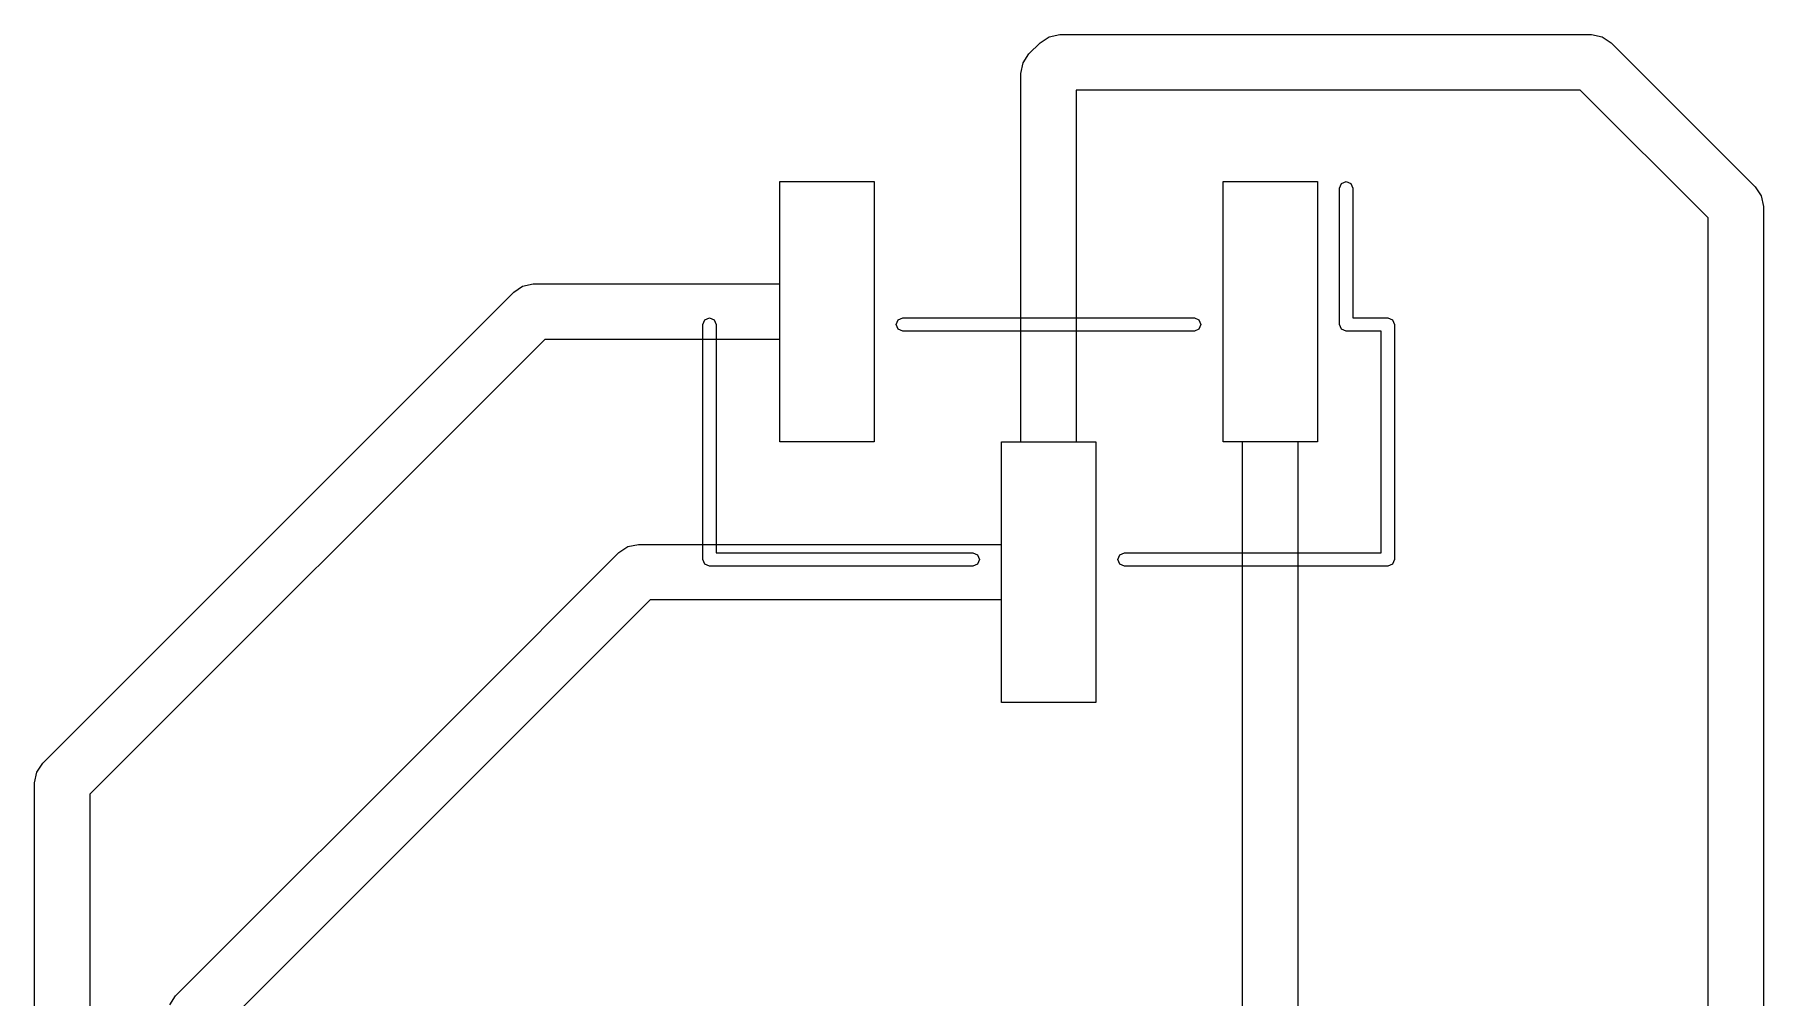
# Model space of a CAD drawing. Extents: x 10 to 287, y -200 to -10.
# Drawn here: x 156.35 to 171.95, y -81.64 to -72.95 of the extents above; entities that cross this region are included whole.
import ezdxf

# ---------------------------------------------------------------- set-up
doc = ezdxf.new("R2010")
doc.units = 0
doc.layers.add('BLACK', color=7, linetype='CONTINUOUS')

msp = doc.modelspace()

# ---------------------------------------------------------------- linework, layer by layer
at = {"layer": 'BLACK', "linetype": 'CONTINUOUS'}
for p, q in [((165.423, -73.0232), (165.504, -72.969)), ((165.504, -72.969), (165.6, -72.95)), ((165.6, -72.95), (170.4, -72.95)), ((170.4, -72.95), (170.496, -72.969)), ((170.496, -72.969), (170.577, -73.0232)), ((165.269, -73.2043), (165.323, -73.1232)), ((165.323, -73.1232), (165.423, -73.0232)), ((165.323, -73.1232), (165.323, -73.1232)), ((165.423, -73.0232), (165.423, -73.0232)), ((170.577, -73.0232), (171.877, -74.3232)), ((165.25, -73.3), (165.269, -73.2043)), ((165.25, -76.625), (165.25, -73.3)), ((170.296, -73.45), (165.75, -73.45)), ((165.75, -73.45), (165.75, -76.625)), ((171.45, -74.6036), (170.296, -73.45)), ((163.075, -76.625), (163.075, -74.275)), ((163.075, -74.275), (163.925, -74.275)), ((163.075, -75.2), (163.075, -74.275)), ((163.075, -74.275), (163.925, -74.275)), ((163.075, -76.625), (163.075, -74.275)), ((163.075, -74.275), (163.925, -74.275)), ((163.925, -74.275), (163.925, -76.625)), ((163.925, -74.275), (163.925, -76.625)), ((163.925, -74.275), (163.925, -76.625)), ((167.075, -76.625), (167.075, -74.275)), ((167.075, -74.275), (167.925, -74.275)), ((167.075, -76.625), (167.075, -74.275)), ((167.075, -74.275), (167.925, -74.275)), ((167.075, -76.625), (167.075, -74.275)), ((167.075, -74.275), (167.925, -74.275)), ((167.925, -74.275), (167.925, -76.625)), ((167.925, -74.275), (167.925, -76.625)), ((167.925, -74.275), (167.925, -76.625)), ((168.125, -74.335), (168.143, -74.2926)), ((168.125, -75.565), (168.125, -74.335)), ((168.143, -74.2926), (168.185, -74.275)), ((168.185, -74.275), (168.227, -74.2926)), ((168.227, -74.2926), (168.245, -74.335)), ((168.245, -74.335), (168.245, -75.505)), ((171.877, -74.3232), (171.877, -74.3232)), ((171.877, -74.3232), (171.931, -74.4043)), ((171.931, -74.4043), (171.95, -74.5)), ((171.95, -74.5), (171.95, -74.5)), ((171.95, -74.5), (171.95, -84.8964)), ((171.45, -85), (171.45, -74.6036)), ((156.423, -79.5232), (160.673, -75.2732)), ((160.673, -75.2732), (160.754, -75.219)), ((160.673, -75.2732), (160.673, -75.2732)), ((160.754, -75.219), (160.85, -75.2)), ((160.754, -75.219), (160.754, -75.219)), ((160.85, -75.2), (160.85, -75.2)), ((160.85, -75.2), (163.075, -75.2)), ((162.38, -75.565), (162.398, -75.5226)), ((162.38, -77.685), (162.38, -75.565)), ((162.398, -75.5226), (162.44, -75.505)), ((162.44, -75.505), (162.482, -75.5226)), ((162.482, -75.5226), (162.5, -75.565)), ((162.5, -75.565), (162.5, -77.625)), ((164.125, -75.565), (164.143, -75.5226)), ((164.143, -75.6074), (164.125, -75.565)), ((164.143, -75.5226), (164.185, -75.505)), ((164.185, -75.625), (164.143, -75.6074)), ((164.185, -75.505), (166.815, -75.505)), ((166.815, -75.625), (164.185, -75.625)), ((166.815, -75.505), (166.857, -75.5226)), ((166.857, -75.6074), (166.815, -75.625)), ((166.857, -75.5226), (166.875, -75.565)), ((166.875, -75.565), (166.857, -75.6074)), ((168.143, -75.6074), (168.125, -75.565)), ((168.185, -75.625), (168.143, -75.6074)), ((168.5, -75.625), (168.185, -75.625)), ((168.245, -75.505), (168.56, -75.505)), ((168.5, -77.625), (168.5, -75.625)), ((168.56, -75.505), (168.602, -75.5226)), ((168.602, -75.5226), (168.62, -75.565)), ((168.62, -75.565), (168.62, -77.685)), ((160.954, -75.7), (156.85, -79.8036)), ((163.075, -75.7), (160.954, -75.7)), ((163.075, -76.625), (163.075, -75.7)), ((163.925, -76.625), (163.075, -76.625)), ((163.925, -76.625), (163.075, -76.625)), ((163.925, -76.625), (163.075, -76.625)), ((165.075, -78.975), (165.075, -76.625)), ((165.075, -76.625), (165.925, -76.625)), ((165.075, -77.55), (165.075, -76.625)), ((165.075, -76.625), (165.25, -76.625)), ((165.075, -78.975), (165.075, -76.625)), ((165.075, -76.625), (165.925, -76.625)), ((165.75, -76.625), (165.925, -76.625)), ((165.925, -76.625), (165.925, -78.975)), ((165.925, -76.625), (165.925, -78.975)), ((165.925, -76.625), (165.925, -78.975)), ((167.925, -76.625), (167.075, -76.625)), ((167.25, -76.625), (167.075, -76.625)), ((167.925, -76.625), (167.075, -76.625)), ((167.25, -87.55), (167.25, -76.625)), ((167.925, -76.625), (167.75, -76.625)), ((167.75, -76.625), (167.75, -87.55)), ((160.223, -79.0232), (161.623, -77.6232)), ((161.623, -77.6232), (161.704, -77.569)), ((161.704, -77.569), (161.8, -77.55)), ((161.8, -77.55), (165.075, -77.55)), ((162.398, -77.7274), (162.38, -77.685)), ((162.5, -77.625), (164.815, -77.625)), ((164.815, -77.625), (164.857, -77.6426)), ((164.857, -77.6426), (164.875, -77.685)), ((164.875, -77.685), (164.857, -77.7274)), ((166.125, -77.685), (166.143, -77.6426)), ((166.143, -77.7274), (166.125, -77.685)), ((166.143, -77.6426), (166.185, -77.625)), ((166.185, -77.625), (168.5, -77.625)), ((168.62, -77.685), (168.602, -77.7274)), ((162.44, -77.745), (162.398, -77.7274)), ((164.815, -77.745), (162.44, -77.745)), ((164.857, -77.7274), (164.815, -77.745)), ((166.185, -77.745), (166.143, -77.7274)), ((168.56, -77.745), (166.185, -77.745)), ((168.602, -77.7274), (168.56, -77.745)), ((161.904, -78.05), (160.577, -79.3768)), ((165.075, -78.05), (161.904, -78.05)), ((165.075, -78.975), (165.075, -78.05)), ((157.623, -81.6232), (160.223, -79.0232)), ((160.223, -79.0232), (160.223, -79.0232)), ((165.925, -78.975), (165.075, -78.975)), ((165.925, -78.975), (165.075, -78.975)), ((165.925, -78.975), (165.075, -78.975)), ((160.577, -79.3768), (158.05, -81.9036)), ((160.577, -79.3768), (160.577, -79.3768)), ((156.369, -79.6043), (156.423, -79.5232)), ((156.423, -79.5232), (156.423, -79.5232)), ((156.35, -79.7), (156.369, -79.6043)), ((156.35, -123.896), (156.35, -79.7)), ((156.85, -79.8036), (156.85, -124)), ((157.569, -81.7043), (157.623, -81.6232)), ((157.623, -81.6232), (157.623, -81.6232))]:
    msp.add_line(p, q, dxfattribs=at)

doc.saveas('drawing.dxf')
